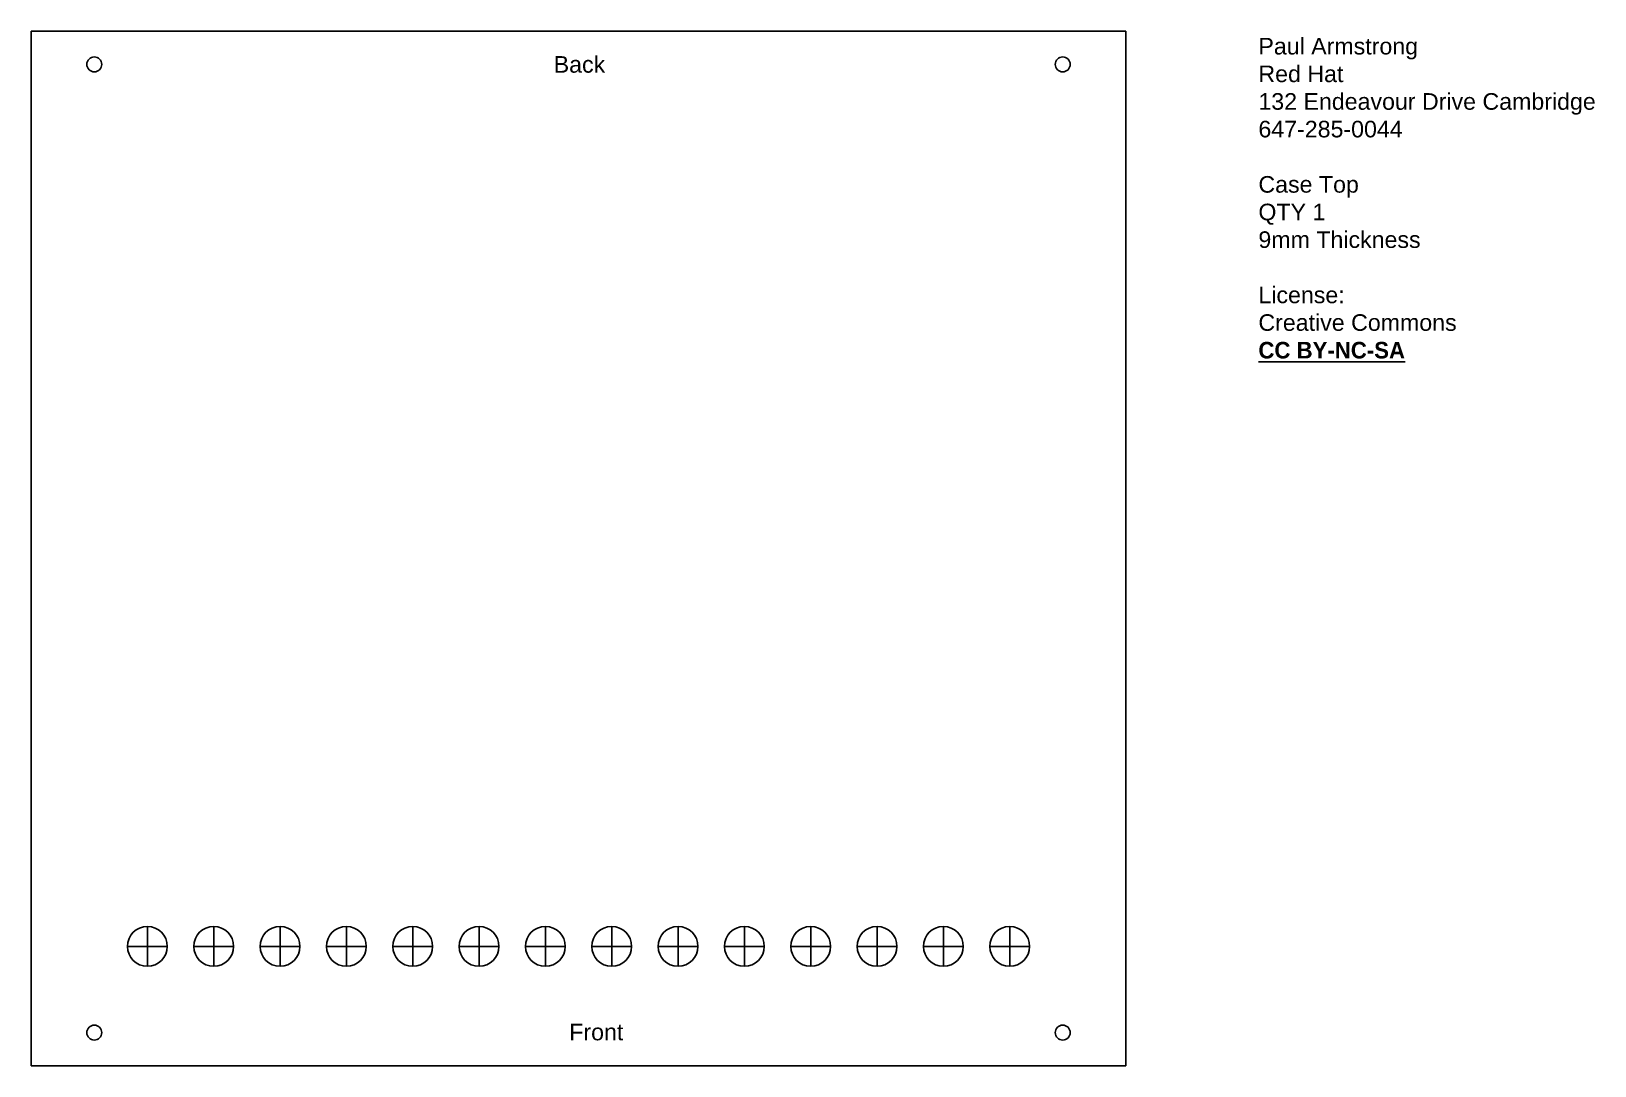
# Model space of a CAD drawing. Header units: millimetres. Extents: x 0 to 471, y 0 to 312.
import ezdxf

# ---------------------------------------------------------------- set-up
doc = ezdxf.new("R2010")
doc.units = ezdxf.units.MM
doc.layers.get('0').update_dxf_attribs({"lineweight": 25})
doc.layers.add('Dim', color=7, linetype='Continuous', lineweight=25, true_color=0x008000)
doc.layers.add('Text', color=7, linetype='Continuous', lineweight=25, true_color=0x000000)
doc.styles.add('textstyle11', font='')
doc.styles.add('textstyle12', font='')
doc.styles.add('textstyle13', font='')
doc.styles.get('textstyle11').set_extended_font_data('Liberation Sans')
doc.styles.get('textstyle12').set_extended_font_data('Liberation Sans')
doc.styles.get('textstyle13').set_extended_font_data('Liberation Sans')

msp = doc.modelspace()

# ---------------------------------------------------------------- linework, layer by layer
for p, q in [((0, 312), (0, 0)), ((0, 312), (330, 312)), ((330, 312), (330, 0)), ((35, 42), (35, 30)), ((55, 42), (55, 30)), ((75, 42), (75, 30)), ((95, 42), (95, 30)), ((115, 42), (115, 30)), ((135, 42), (135, 30)), ((155, 42), (155, 30)), ((175, 42), (175, 30)), ((195, 42), (195, 30)), ((215, 42), (215, 30)), ((235, 42), (235, 30)), ((255, 42), (255, 30)), ((275, 42), (275, 30)), ((295, 42), (295, 30)), ((29, 36), (41, 36)), ((49, 36), (61, 36)), ((69, 36), (81, 36)), ((89, 36), (101, 36)), ((109, 36), (121, 36)), ((129, 36), (141, 36)), ((149, 36), (161, 36)), ((169, 36), (181, 36)), ((189, 36), (201, 36)), ((209, 36), (221, 36)), ((229, 36), (241, 36)), ((249, 36), (261, 36)), ((269, 36), (281, 36)), ((289, 36), (301, 36)), ((0, 0), (330, 0))]:
    msp.add_line(p, q)
for centre in [(19, 302), (311, 302), (19, 10), (311, 10)]:
    msp.add_circle(centre, 2.25)
at = {"layer": 'Text'}
for centre in [(35, 36), (55, 36), (75, 36), (95, 36), (115, 36), (135, 36), (155, 36), (175, 36), (195, 36), (215, 36), (235, 36), (255, 36), (275, 36), (295, 36)]:
    msp.add_circle(centre, 6, dxfattribs=at)

# ---------------------------------------------------------------- texts
at = {"layer": 'Dim', "char_height": 5, "attachment_point": 1}
for s, insert, style in [('Back', (157.52, 304.51), 'textstyle12'), ('Front', (162.21, 12.67), 'textstyle13')]:
    msp.add_mtext(s, dxfattribs=dict(at, insert=insert, style=style))
at = {"layer": 'Text', "insert": (370, 310), "char_height": 5, "attachment_point": 1, "style": 'textstyle11'}
msp.add_mtext('Paul Armstrong\\PRed Hat\\P132 Endeavour Drive Cambridge\\P647-285-0044\\P\\PCase Top\\PQTY 1\\P9mm Thickness\\P\\PLicense:\\PCreative Commons\\P\\fsource sans pro,sans-serif|b1|i0|c0|p0;\\c4605510;\\LCC BY-NC-SA\\P', dxfattribs=at)

doc.saveas('drawing.dxf')
